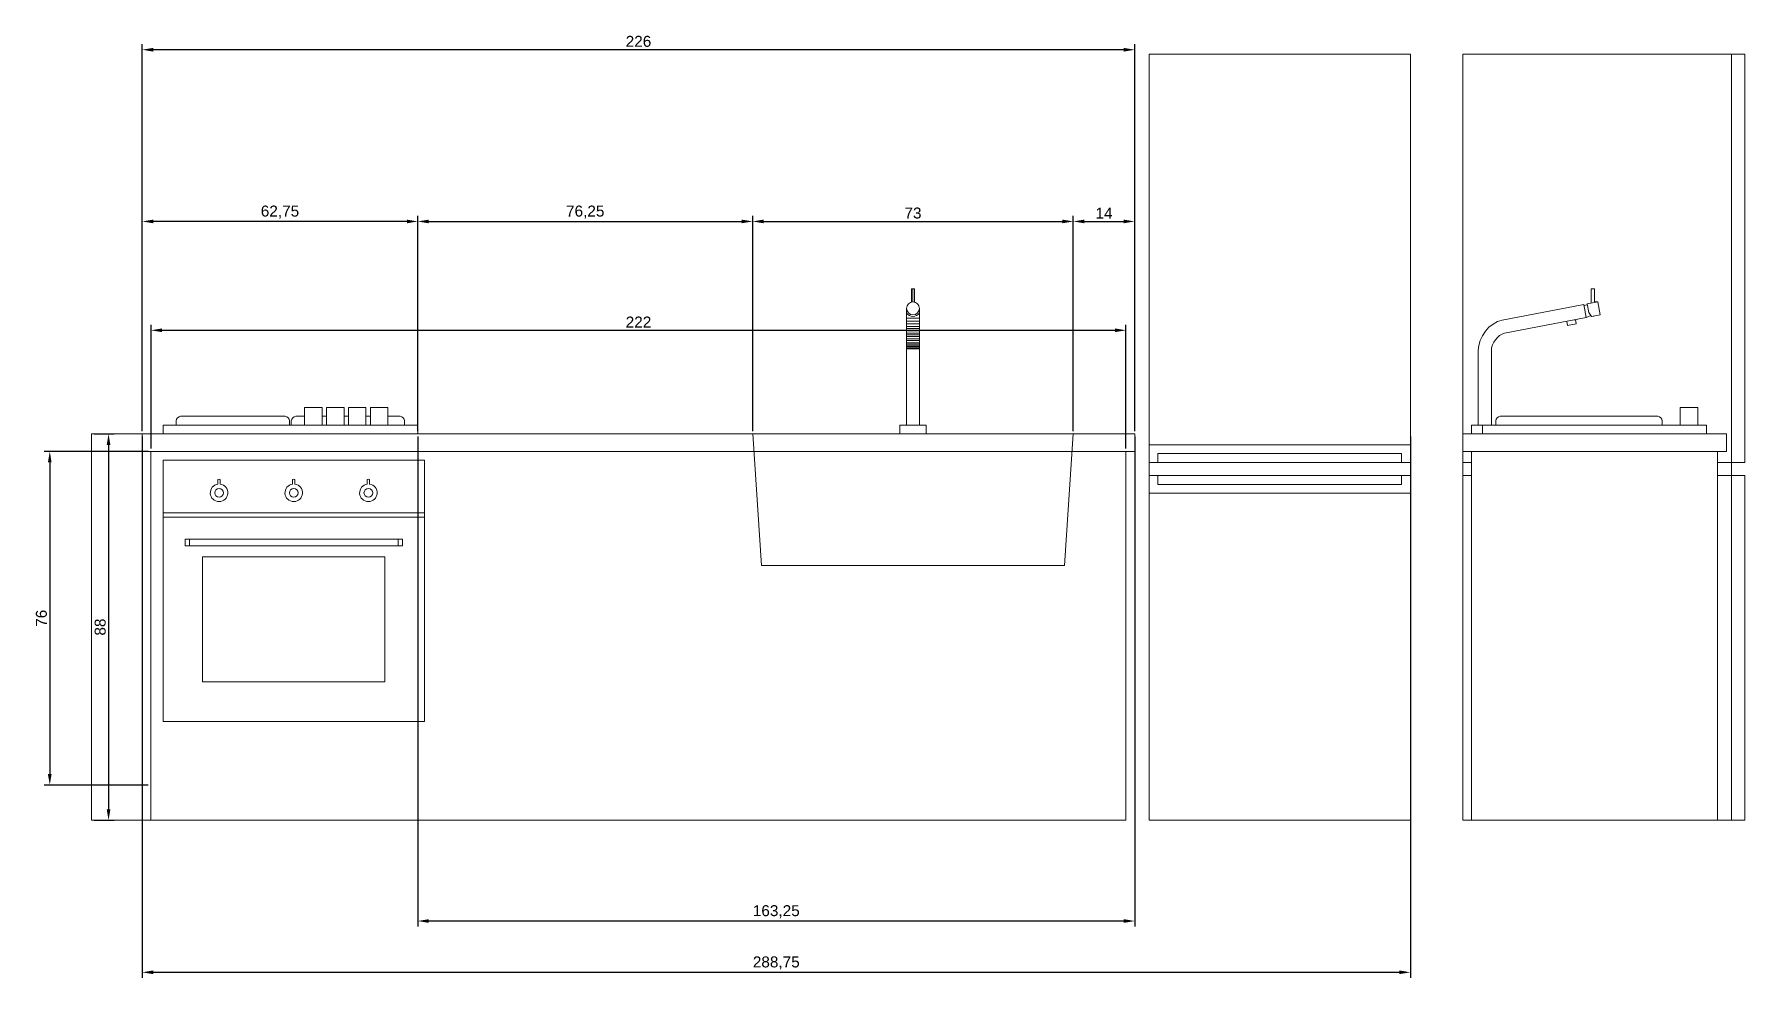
# Model space of a CAD drawing. Header units: millimetres. Extents: x 2366 to 5280, y 1749 to 5025.
# Drawn here: x 3140.5 to 3530, y 2074.8 to 2289.7 of the extents above; entities that cross this region are included whole.
import ezdxf

# ---------------------------------------------------------------- set-up
doc = ezdxf.new("R2010")
doc.units = ezdxf.units.MM
doc.layers.add('A-FURN', color=8, linetype='Continuous', lineweight=18)
doc.styles.get("Standard").update_dxf_attribs({"font": 'arial.ttf'})
doc.dimstyles.new('ISO-25', dxfattribs={"dimtxt": 2.5, "dimasz": 2.5, "dimexe": 1.25, "dimexo": 0.625, "dimtad": 1, "dimtxsty": 'Standard', "dimcen": 2.5, "dimadec": 0, "dimazin": 0, "dimtfac": 1, "dimtmove": 0, "dimatfit": 3, "dimfxl": 1, "dimarcsym": 0})

# ---------------------------------------------------------------- blocks, each defined once
blk = doc.blocks.new('*D45')
at = {"layer": 'A-FURN', "color": 0, "lineweight": -2, "transparency": 16777216}
for p, q in [((3165.11, 2199.26), (3165.11, 2248.26)), ((3227.86, 2199.26), (3227.86, 2248.26)), ((3225.36, 2247.01), (3167.61, 2247.01))]:
    blk.add_line(p, q, dxfattribs=at)
at = {"layer": 'A-FURN', "color": 0, "transparency": 16777216}
for points in [[(3167.61, 2247.42), (3167.61, 2246.59), (3165.11, 2247.01)], [(3225.36, 2247.42), (3225.36, 2246.59), (3227.86, 2247.01)]]:
    blk.add_solid(points, dxfattribs=at)
at = {"layer": 'Defpoints', "color": 0, "transparency": 16777216}
for p in [(3165.11, 2247.01), (3165.11, 2198.63), (3227.86, 2198.63)]:
    blk.add_point(p, dxfattribs=at)
at = {"layer": 'A-FURN', "color": 0, "transparency": 16777216, "insert": (3196.48, 2249.14), "char_height": 2.5, "attachment_point": 5}
blk.add_mtext('62,75', dxfattribs=at)
blk = doc.blocks.new('*D46')
at = {"layer": 'A-FURN', "color": 0, "lineweight": -2, "transparency": 16777216}
for p, q in [((3227.86, 2199.26), (3227.86, 2248.26)), ((3304.11, 2199.26), (3304.11, 2248.26)), ((3230.36, 2247.01), (3301.61, 2247.01))]:
    blk.add_line(p, q, dxfattribs=at)
at = {"layer": 'A-FURN', "color": 0, "transparency": 16777216}
for points in [[(3230.36, 2247.42), (3230.36, 2246.59), (3227.86, 2247.01)], [(3301.61, 2247.42), (3301.61, 2246.59), (3304.11, 2247.01)]]:
    blk.add_solid(points, dxfattribs=at)
at = {"layer": 'Defpoints', "color": 0, "transparency": 16777216}
for p in [(3304.11, 2247.01), (3227.86, 2198.63), (3304.11, 2198.63)]:
    blk.add_point(p, dxfattribs=at)
at = {"layer": 'A-FURN', "color": 0, "transparency": 16777216, "insert": (3265.98, 2249.14), "char_height": 2.5, "attachment_point": 5}
blk.add_mtext('76,25', dxfattribs=at)
blk = doc.blocks.new('*D47')
at = {"layer": 'A-FURN', "color": 0, "lineweight": -2, "transparency": 16777216}
for p, q in [((3304.11, 2199.26), (3304.11, 2248.26)), ((3377.11, 2199.26), (3377.11, 2248.26)), ((3306.61, 2247.01), (3374.61, 2247.01))]:
    blk.add_line(p, q, dxfattribs=at)
at = {"layer": 'A-FURN', "color": 0, "transparency": 16777216}
for points in [[(3306.61, 2247.42), (3306.61, 2246.59), (3304.11, 2247.01)], [(3374.61, 2247.42), (3374.61, 2246.59), (3377.11, 2247.01)]]:
    blk.add_solid(points, dxfattribs=at)
at = {"layer": 'Defpoints', "color": 0, "transparency": 16777216}
for p in [(3377.11, 2247.01), (3304.11, 2198.63), (3377.11, 2198.63)]:
    blk.add_point(p, dxfattribs=at)
at = {"layer": 'A-FURN', "color": 0, "transparency": 16777216, "insert": (3340.61, 2248.91), "char_height": 2.5, "attachment_point": 5}
blk.add_mtext('73', dxfattribs=at)
blk = doc.blocks.new('*D48')
at = {"layer": 'A-FURN', "color": 0, "lineweight": -2, "transparency": 16777216}
for p, q in [((3377.11, 2199.26), (3377.11, 2248.26)), ((3391.11, 2199.26), (3391.11, 2248.26)), ((3379.61, 2247.01), (3388.61, 2247.01))]:
    blk.add_line(p, q, dxfattribs=at)
at = {"layer": 'A-FURN', "color": 0, "transparency": 16777216}
for points in [[(3379.61, 2247.42), (3379.61, 2246.59), (3377.11, 2247.01)], [(3388.61, 2247.42), (3388.61, 2246.59), (3391.11, 2247.01)]]:
    blk.add_solid(points, dxfattribs=at)
at = {"layer": 'Defpoints', "color": 0, "transparency": 16777216}
for p in [(3391.11, 2247.01), (3377.11, 2198.63), (3391.11, 2198.63)]:
    blk.add_point(p, dxfattribs=at)
at = {"layer": 'A-FURN', "color": 0, "transparency": 16777216, "insert": (3384.11, 2248.89), "char_height": 2.5, "attachment_point": 5}
blk.add_mtext('14', dxfattribs=at)
blk = doc.blocks.new('*D49')
at = {"layer": 'A-FURN', "color": 0, "lineweight": -2, "transparency": 16777216}
for p, q in [((3227.86, 2198.01), (3227.86, 2086.43)), ((3391.11, 2198.01), (3391.11, 2086.43)), ((3388.61, 2087.68), (3230.36, 2087.68))]:
    blk.add_line(p, q, dxfattribs=at)
at = {"layer": 'A-FURN', "color": 0, "transparency": 16777216}
for points in [[(3230.36, 2088.1), (3230.36, 2087.27), (3227.86, 2087.68)], [(3388.61, 2088.1), (3388.61, 2087.27), (3391.11, 2087.68)]]:
    blk.add_solid(points, dxfattribs=at)
at = {"layer": 'Defpoints', "color": 0, "transparency": 16777216}
for p in [(3227.86, 2198.63), (3391.11, 2198.63), (3227.86, 2087.68)]:
    blk.add_point(p, dxfattribs=at)
at = {"layer": 'A-FURN', "color": 0, "transparency": 16777216, "insert": (3309.48, 2089.81), "char_height": 2.5, "attachment_point": 5}
blk.add_mtext('163,25', dxfattribs=at)
blk = doc.blocks.new('*D50')
at = {"layer": 'A-FURN', "color": 0, "lineweight": -2, "transparency": 16777216}
for p, q in [((3165.11, 2199.26), (3165.11, 2287.36)), ((3391.11, 2199.26), (3391.11, 2287.36)), ((3388.61, 2286.11), (3167.61, 2286.11))]:
    blk.add_line(p, q, dxfattribs=at)
at = {"layer": 'A-FURN', "color": 0, "transparency": 16777216}
for points in [[(3167.61, 2286.53), (3167.61, 2285.69), (3165.11, 2286.11)], [(3388.61, 2286.53), (3388.61, 2285.69), (3391.11, 2286.11)]]:
    blk.add_solid(points, dxfattribs=at)
at = {"layer": 'Defpoints', "color": 0, "transparency": 16777216}
for p in [(3165.11, 2286.11), (3165.11, 2198.63), (3391.11, 2198.63)]:
    blk.add_point(p, dxfattribs=at)
at = {"layer": 'A-FURN', "color": 0, "transparency": 16777216, "insert": (3278.11, 2288.01), "char_height": 2.5, "attachment_point": 5}
blk.add_mtext('226', dxfattribs=at)
blk = doc.blocks.new('*D51')
at = {"layer": 'A-FURN', "color": 0, "lineweight": -2, "transparency": 16777216}
for p, q in [((3165.11, 2198.01), (3165.11, 2074.75)), ((3453.86, 2198.01), (3453.86, 2074.75)), ((3167.61, 2076), (3451.36, 2076))]:
    blk.add_line(p, q, dxfattribs=at)
at = {"layer": 'A-FURN', "color": 0, "transparency": 16777216}
for points in [[(3167.61, 2076.42), (3167.61, 2075.59), (3165.11, 2076)], [(3451.36, 2076.42), (3451.36, 2075.59), (3453.86, 2076)]]:
    blk.add_solid(points, dxfattribs=at)
at = {"layer": 'Defpoints', "color": 0, "transparency": 16777216}
for p in [(3165.11, 2198.63), (3453.86, 2198.63), (3453.86, 2076)]:
    blk.add_point(p, dxfattribs=at)
at = {"layer": 'A-FURN', "color": 0, "transparency": 16777216, "insert": (3309.48, 2078.13), "char_height": 2.5, "attachment_point": 5}
blk.add_mtext('288,75', dxfattribs=at)
blk = doc.blocks.new('*D54')
at = {"layer": 'A-FURN', "color": 0, "lineweight": -2, "transparency": 16777216}
for p, q in [((3167.11, 2195.26), (3167.11, 2223.47)), ((3169.61, 2222.22), (3386.61, 2222.22)), ((3389.11, 2195.26), (3389.11, 2223.47))]:
    blk.add_line(p, q, dxfattribs=at)
at = {"layer": 'A-FURN', "color": 0, "transparency": 16777216}
for points in [[(3169.61, 2222.64), (3169.61, 2221.81), (3167.11, 2222.22)], [(3386.61, 2222.64), (3386.61, 2221.81), (3389.11, 2222.22)]]:
    blk.add_solid(points, dxfattribs=at)
at = {"layer": 'Defpoints', "color": 0, "transparency": 16777216}
for p in [(3389.11, 2222.22), (3167.11, 2194.63), (3389.11, 2194.63)]:
    blk.add_point(p, dxfattribs=at)
at = {"layer": 'A-FURN', "color": 0, "transparency": 16777216, "insert": (3278.11, 2224.1), "char_height": 2.5, "attachment_point": 5}
blk.add_mtext('222', dxfattribs=at)
blk = doc.blocks.new('*D55')
at = {"layer": 'A-FURN', "color": 0, "lineweight": -2, "transparency": 16777216}
for p, q in [((3166.48, 2194.63), (3142.81, 2194.63)), ((3144.06, 2192.13), (3144.06, 2121.13)), ((3166.48, 2118.63), (3142.81, 2118.63))]:
    blk.add_line(p, q, dxfattribs=at)
at = {"layer": 'A-FURN', "color": 0, "transparency": 16777216}
for points in [[(3143.64, 2192.13), (3144.47, 2192.13), (3144.06, 2194.63)], [(3143.64, 2121.13), (3144.47, 2121.13), (3144.06, 2118.63)]]:
    blk.add_solid(points, dxfattribs=at)
at = {"layer": 'Defpoints', "color": 0, "transparency": 16777216}
for p in [(3167.11, 2194.63), (3144.06, 2118.63), (3167.11, 2118.63)]:
    blk.add_point(p, dxfattribs=at)
at = {"layer": 'A-FURN', "color": 0, "transparency": 16777216, "insert": (3142.16, 2156.63), "char_height": 2.5, "attachment_point": 5, "rotation": 90}
blk.add_mtext('76', dxfattribs=at)
blk = doc.blocks.new('*D56')
at = {"layer": 'A-FURN', "color": 0, "lineweight": -2, "transparency": 16777216}
for p, q in [((3154.19, 2198.63), (3158.69, 2198.63)), ((3157.44, 2196.13), (3157.44, 2113.13)), ((3154.19, 2110.63), (3158.69, 2110.63))]:
    blk.add_line(p, q, dxfattribs=at)
at = {"layer": 'A-FURN', "color": 0, "transparency": 16777216}
for points in [[(3157.03, 2196.13), (3157.86, 2196.13), (3157.44, 2198.63)], [(3157.03, 2113.13), (3157.86, 2113.13), (3157.44, 2110.63)]]:
    blk.add_solid(points, dxfattribs=at)
at = {"layer": 'Defpoints', "color": 0, "transparency": 16777216}
for p in [(3153.56, 2198.63), (3153.56, 2110.63), (3157.44, 2110.63)]:
    blk.add_point(p, dxfattribs=at)
at = {"layer": 'A-FURN', "color": 0, "transparency": 16777216, "insert": (3155.54, 2154.63), "char_height": 2.5, "attachment_point": 5, "rotation": 90}
blk.add_mtext('88', dxfattribs=at)

msp = doc.modelspace()

# ---------------------------------------------------------------- linework, layer by layer
at = {"layer": 'A-FURN'}
for p, q in [((3394.356, 2285.131), (3453.856, 2285.131)), ((3394.356, 2110.631), (3394.356, 2285.131)), ((3453.856, 2285.131), (3453.856, 2110.631)), ((3465.808, 2285.131), (3465.808, 2110.631)), ((3530.008, 2285.131), (3527.008, 2285.131)), ((3527.008, 2285.131), (3527.008, 2189.131)), ((3340.256, 2228.681), (3340.256, 2231.631)), ((3340.256, 2231.631), (3340.956, 2231.631)), ((3340.256, 2231.631), (3340.606, 2231.631)), ((3340.606, 2231.631), (3340.606, 2228.681)), ((3340.956, 2231.631), (3340.956, 2228.681)), ((3474.749, 2224.548), (3493.353, 2228.075)), ((3493.912, 2225.128), (3493.353, 2228.075)), ((3494.09, 2228.215), (3496.546, 2228.681)), ((3494.09, 2228.215), (3496.546, 2228.681)), ((3494.462, 2226.25), (3494.09, 2228.215)), ((3494.09, 2228.215), (3494.462, 2226.25)), ((3495.754, 2231.631), (3495.054, 2231.631)), ((3495.054, 2231.631), (3495.054, 2228.398)), ((3495.754, 2228.681), (3495.754, 2231.631)), ((3496.546, 2228.681), (3495.754, 2228.681)), ((3497.105, 2225.733), (3496.546, 2228.681)), ((3339.106, 2200.631), (3339.132, 2227.207)), ((3339.129, 2225), (3342.082, 2225)), ((3342.083, 2224.3), (3339.129, 2224.3)), ((3342.106, 2200.631), (3342.079, 2227.207)), ((3475.308, 2221.6), (3493.912, 2225.128)), ((3489.474, 2224.286), (3489.661, 2223.304)), ((3491.311, 2224.635), (3490.328, 2224.448)), ((3491.439, 2224.659), (3491.626, 2223.676)), ((3494.934, 2225.619), (3493.912, 2225.128)), ((3495.129, 2225.359), (3494.462, 2226.25)), ((3495.129, 2225.359), (3497.105, 2225.733)), ((3495.129, 2225.359), (3495.631, 2225.454)), ((3342.085, 2220.3), (3339.125, 2220.3)), ((3339.126, 2221.6), (3342.085, 2221.6)), ((3342.085, 2221.2), (3339.126, 2221.2)), ((3339.126, 2220.8), (3342.085, 2220.8)), ((3339.127, 2222.6), (3342.084, 2222.6)), ((3342.085, 2222.1), (3339.127, 2222.1)), ((3339.128, 2223.7), (3342.083, 2223.7)), ((3342.084, 2223.1), (3339.128, 2223.1)), ((3489.661, 2223.304), (3491.626, 2223.676)), ((3339.123, 2218.559), (3342.085, 2218.559)), ((3342.085, 2218.259), (3339.123, 2218.259)), ((3339.123, 2217.959), (3342.085, 2217.959)), ((3342.085, 2219.459), (3339.124, 2219.499)), ((3339.124, 2219.159), (3342.085, 2219.159)), ((3342.085, 2218.859), (3339.124, 2218.859)), ((3339.125, 2219.9), (3342.085, 2219.9)), ((3469.308, 2200.631), (3469.308, 2217.631)), ((3472.308, 2200.631), (3472.308, 2217.631)), ((3472.308, 2217.631), (3472.308, 2217.631)), ((3202.056, 2204.631), (3202.056, 2200.631)), ((3206.056, 2204.631), (3206.056, 2200.631)), ((3207.056, 2204.631), (3207.056, 2200.631)), ((3211.056, 2204.631), (3211.056, 2200.631)), ((3212.056, 2204.631), (3212.056, 2200.631)), ((3216.056, 2204.631), (3216.056, 2200.631)), ((3217.056, 2204.631), (3217.056, 2200.631)), ((3221.056, 2204.631), (3221.056, 2200.631)), ((3519.324, 2204.631), (3519.324, 2200.631)), ((3172.856, 2201.631), (3172.856, 2200.631)), ((3197.656, 2202.631), (3173.856, 2202.631)), ((3198.656, 2201.631), (3198.656, 2200.631)), ((3199.056, 2201.631), (3199.056, 2200.631)), ((3224.856, 2201.631), (3224.856, 2200.631)), ((3473.308, 2201.631), (3473.308, 2200.631)), ((3510.199, 2202.631), (3474.308, 2202.631)), ((3511.199, 2201.631), (3511.199, 2200.631)), ((3169.856, 2198.631), (3169.856, 2200.631)), ((3169.856, 2200.631), (3227.856, 2200.631)), ((3304.106, 2198.631), (3377.106, 2198.631)), ((3306.106, 2168.631), (3304.106, 2198.631)), ((3337.606, 2198.631), (3337.606, 2200.631)), ((3337.606, 2200.631), (3343.606, 2200.631)), ((3343.606, 2198.631), (3337.606, 2198.631)), ((3343.606, 2200.631), (3343.606, 2198.631)), ((3375.106, 2168.631), (3377.106, 2198.631)), ((3394.356, 2199.125), (3394.356, 2197.625)), ((3465.808, 2198.631), (3521.308, 2198.631)), ((3470.308, 2200.631), (3467.808, 2200.631)), ((3467.808, 2200.631), (3470.808, 2200.631)), ((3467.808, 2200.631), (3467.808, 2198.631)), ((3467.808, 2198.631), (3473.808, 2198.631)), ((3470.308, 2198.631), (3470.308, 2200.631)), ((3470.308, 2200.631), (3521.308, 2200.631)), ((3453.856, 2196.131), (3394.356, 2196.131)), ((3451.856, 2194.131), (3396.356, 2194.131)), ((3396.356, 2192.131), (3396.356, 2194.131)), ((3451.856, 2192.131), (3451.856, 2194.131)), ((3465.808, 2194.631), (3467.808, 2194.631)), ((3467.808, 2194.631), (3467.808, 2110.631)), ((3523.808, 2194.631), (3523.808, 2110.631)), ((3453.856, 2192.131), (3394.356, 2192.131)), ((3394.356, 2189.131), (3453.856, 2189.131)), ((3396.356, 2189.131), (3396.356, 2187.131)), ((3451.856, 2189.131), (3451.856, 2187.131)), ((3453.856, 2189.131), (3453.856, 2192.131)), ((3465.808, 2192.131), (3467.808, 2192.131)), ((3465.808, 2189.131), (3467.808, 2189.131)), ((3523.808, 2192.131), (3530.008, 2192.131)), ((3523.808, 2189.131), (3530.008, 2189.131)), ((3527.008, 2189.131), (3527.008, 2110.631)), ((3182.356, 2188.219), (3182.356, 2187.188)), ((3182.856, 2187.188), (3182.856, 2188.219)), ((3199.356, 2188.219), (3199.356, 2187.188)), ((3199.856, 2187.188), (3199.856, 2188.219)), ((3216.356, 2188.219), (3216.356, 2187.188)), ((3216.856, 2187.188), (3216.856, 2188.219)), ((3394.356, 2185.131), (3453.856, 2185.131)), ((3396.356, 2187.131), (3451.856, 2187.131)), ((3174.856, 2174.631), (3224.356, 2174.631)), ((3175.856, 2173.131), (3175.856, 2174.631)), ((3223.356, 2173.131), (3223.356, 2174.631)), ((3174.856, 2173.131), (3175.856, 2173.131)), ((3178.856, 2170.631), (3220.356, 2170.631)), ((3178.856, 2170.631), (3178.856, 2142.131)), ((3224.356, 2173.131), (3223.356, 2173.131)), ((3306.106, 2168.631), (3375.106, 2168.631)), ((3453.856, 2110.631), (3394.356, 2110.631)), ((3467.808, 2110.631), (3523.808, 2110.631)), ((3527.008, 2110.631), (3525.008, 2110.631))]:
    msp.add_line(p, q, dxfattribs=at)
for points in [[(3465.808, 2285.131), (3530.008, 2285.131), (3530.008, 2192.131)], [(3530.008, 2189.131), (3530.008, 2110.631), (3465.808, 2110.631), (3465.808, 2285.131)], [(3493.353, 2228.075), (3493.39, 2227.879)], [(3494.09, 2228.215), (3494.127, 2228.018), (3493.39, 2227.879)], [(3489.474, 2224.286), (3489.661, 2223.304)], [(3491.311, 2224.635), (3492.293, 2224.821)], [(3202.056, 2200.631), (3202.056, 2204.631), (3206.056, 2204.631)], [(3207.056, 2204.631), (3211.056, 2204.631)], [(3212.056, 2204.631), (3216.056, 2204.631)], [(3217.056, 2204.631), (3221.056, 2204.631)], [(3515.324, 2200.631), (3515.324, 2204.631), (3519.324, 2204.631)], [(3202.056, 2202.631), (3200.056, 2202.631)], [(3207.056, 2202.631), (3206.056, 2202.631)], [(3212.056, 2202.631), (3211.056, 2202.631)], [(3217.056, 2202.631), (3216.056, 2202.631)], [(3223.856, 2202.631), (3221.056, 2202.631)], [(3224.856, 2200.631), (3224.856, 2201.631)], [(3511.199, 2200.631), (3511.199, 2201.631)], [(3165.106, 2198.631), (3153.562, 2198.631), (3153.562, 2110.631)], [(3165.106, 2198.631), (3165.106, 2194.631)], [(3165.106, 2194.631), (3391.106, 2194.631), (3391.106, 2198.631), (3165.106, 2198.631)], [(3227.856, 2200.631), (3227.856, 2198.631)], [(3521.308, 2200.631), (3521.308, 2198.631)], [(3165.106, 2194.631), (3167.106, 2194.631), (3167.106, 2110.631), (3389.106, 2110.631), (3389.106, 2194.631), (3391.106, 2194.631)], [(3169.856, 2192.631), (3229.356, 2192.631), (3229.356, 2133.131), (3169.856, 2133.131), (3169.856, 2192.631)], [(3229.356, 2192.631), (3229.356, 2180.631), (3169.856, 2180.631), (3169.856, 2179.631), (3229.356, 2179.631)], [(3174.856, 2174.631), (3174.856, 2173.131), (3224.356, 2173.131)], [(3224.356, 2174.631), (3224.356, 2173.131)], [(3220.356, 2170.631), (3220.356, 2142.131)], [(3220.356, 2142.131), (3178.856, 2142.131)], [(3153.562, 2110.631), (3167.106, 2110.631)]]:
    msp.add_lwpolyline(points, dxfattribs=at)
msp.add_lwpolyline([(3465.808, 2198.631), (3465.808, 2194.631), (3525.808, 2194.631), (3525.808, 2198.631)], close=True, dxfattribs=at)
for centre, radius in [((3340.606, 2227.207), 1.474), ((3182.606, 2185.203), 1), ((3199.606, 2185.203), 1), ((3216.606, 2185.203), 1)]:
    msp.add_circle(centre, radius, dxfattribs=at)
for centre, radius, start, end in [((3340.606, 2227.207), 1.848, 217.06895, 322.93105), ((3182.606, 2185.203), 2, 97.18076, 82.81924), ((3199.606, 2185.203), 2, 97.18076, 82.81924), ((3216.606, 2185.203), 2, 97.18076, 82.81924)]:
    msp.add_arc(centre, radius, start, end, dxfattribs=at)
for points in [[(3469.308, 2217.631), (3469.308, 2220.565), (3471.867, 2224.001), (3474.749, 2224.548)], [(3475.308, 2221.6), (3473.73, 2221.09), (3472.308, 2219.29), (3472.308, 2217.631)], [(3173.856, 2202.631), (3173.384, 2202.631), (3172.856, 2202.103), (3172.856, 2201.631)], [(3198.656, 2201.631), (3198.656, 2202.103), (3198.127, 2202.631), (3197.656, 2202.631)], [(3200.056, 2202.631), (3199.584, 2202.631), (3199.056, 2202.103), (3199.056, 2201.631)], [(3224.856, 2201.631), (3224.856, 2202.103), (3224.327, 2202.631), (3223.856, 2202.631)], [(3474.308, 2202.631), (3473.836, 2202.631), (3473.308, 2202.103), (3473.308, 2201.631)], [(3511.199, 2201.631), (3511.199, 2202.103), (3510.67, 2202.631), (3510.199, 2202.631)], [(3182.856, 2188.219), (3182.856, 2188.386), (3182.356, 2188.386), (3182.356, 2188.219)], [(3199.856, 2188.219), (3199.856, 2188.386), (3199.356, 2188.386), (3199.356, 2188.219)], [(3216.856, 2188.219), (3216.856, 2188.386), (3216.356, 2188.386), (3216.356, 2188.219)]]:
    msp.add_open_spline(points, degree=3, dxfattribs=at)

# ---------------------------------------------------------------- dimensions: what is measured, and where the dimension line sits
for base, p1, p2, picture, middle in [((3165.106, 2286.11), (3391.106, 2198.631), (3165.106, 2198.631), '*D50', (3278.106, 2288.011)), ((3165.106, 2247.008), (3227.856, 2198.631), (3165.106, 2198.631), '*D45', (3196.481, 2249.135)), ((3304.106, 2247.008), (3227.856, 2198.631), (3304.106, 2198.631), '*D46', (3265.981, 2249.135)), ((3377.106, 2247.008), (3304.106, 2198.631), (3377.106, 2198.631), '*D47', (3340.606, 2248.91)), ((3391.106, 2247.008), (3377.106, 2198.631), (3391.106, 2198.631), '*D48', (3384.106, 2248.888)), ((3389.106, 2222.224), (3167.106, 2194.631), (3389.106, 2194.631), '*D54', (3278.106, 2224.104)), ((3453.856, 2076.002), (3165.106, 2198.631), (3453.856, 2198.631), '*D51', (3309.481, 2078.129))]:
    dim = msp.add_linear_dim(base=base, p1=p1, p2=p2, dimstyle='ISO-25', dxfattribs=at)
    dim.commit()
    dim.dimension.update_dxf_attribs({"geometry": picture, "text_midpoint": middle})
for base, p1, p2, picture, middle in [((3157.443, 2110.631), (3153.562, 2198.631), (3153.562, 2110.631), '*D56', (3155.542, 2154.631)), ((3144.057, 2118.631), (3167.106, 2194.631), (3167.106, 2118.631), '*D55', (3142.155, 2156.631))]:
    dim = msp.add_linear_dim(base=base, p1=p1, p2=p2, angle=90, dimstyle='ISO-25', dxfattribs=at)
    dim.commit()
    dim.dimension.update_dxf_attribs({"geometry": picture, "text_midpoint": middle})
dim = msp.add_linear_dim(base=(3227.856, 2087.685), p1=(3391.106, 2198.631), p2=(3227.856, 2198.631), dimstyle='ISO-25', dxfattribs=at)
dim.commit()
dim.dimension.update_dxf_attribs({"geometry": '*D49', "text_midpoint": (3309.481, 2087.685), "dimtype": 160})

doc.saveas('drawing.dxf')
